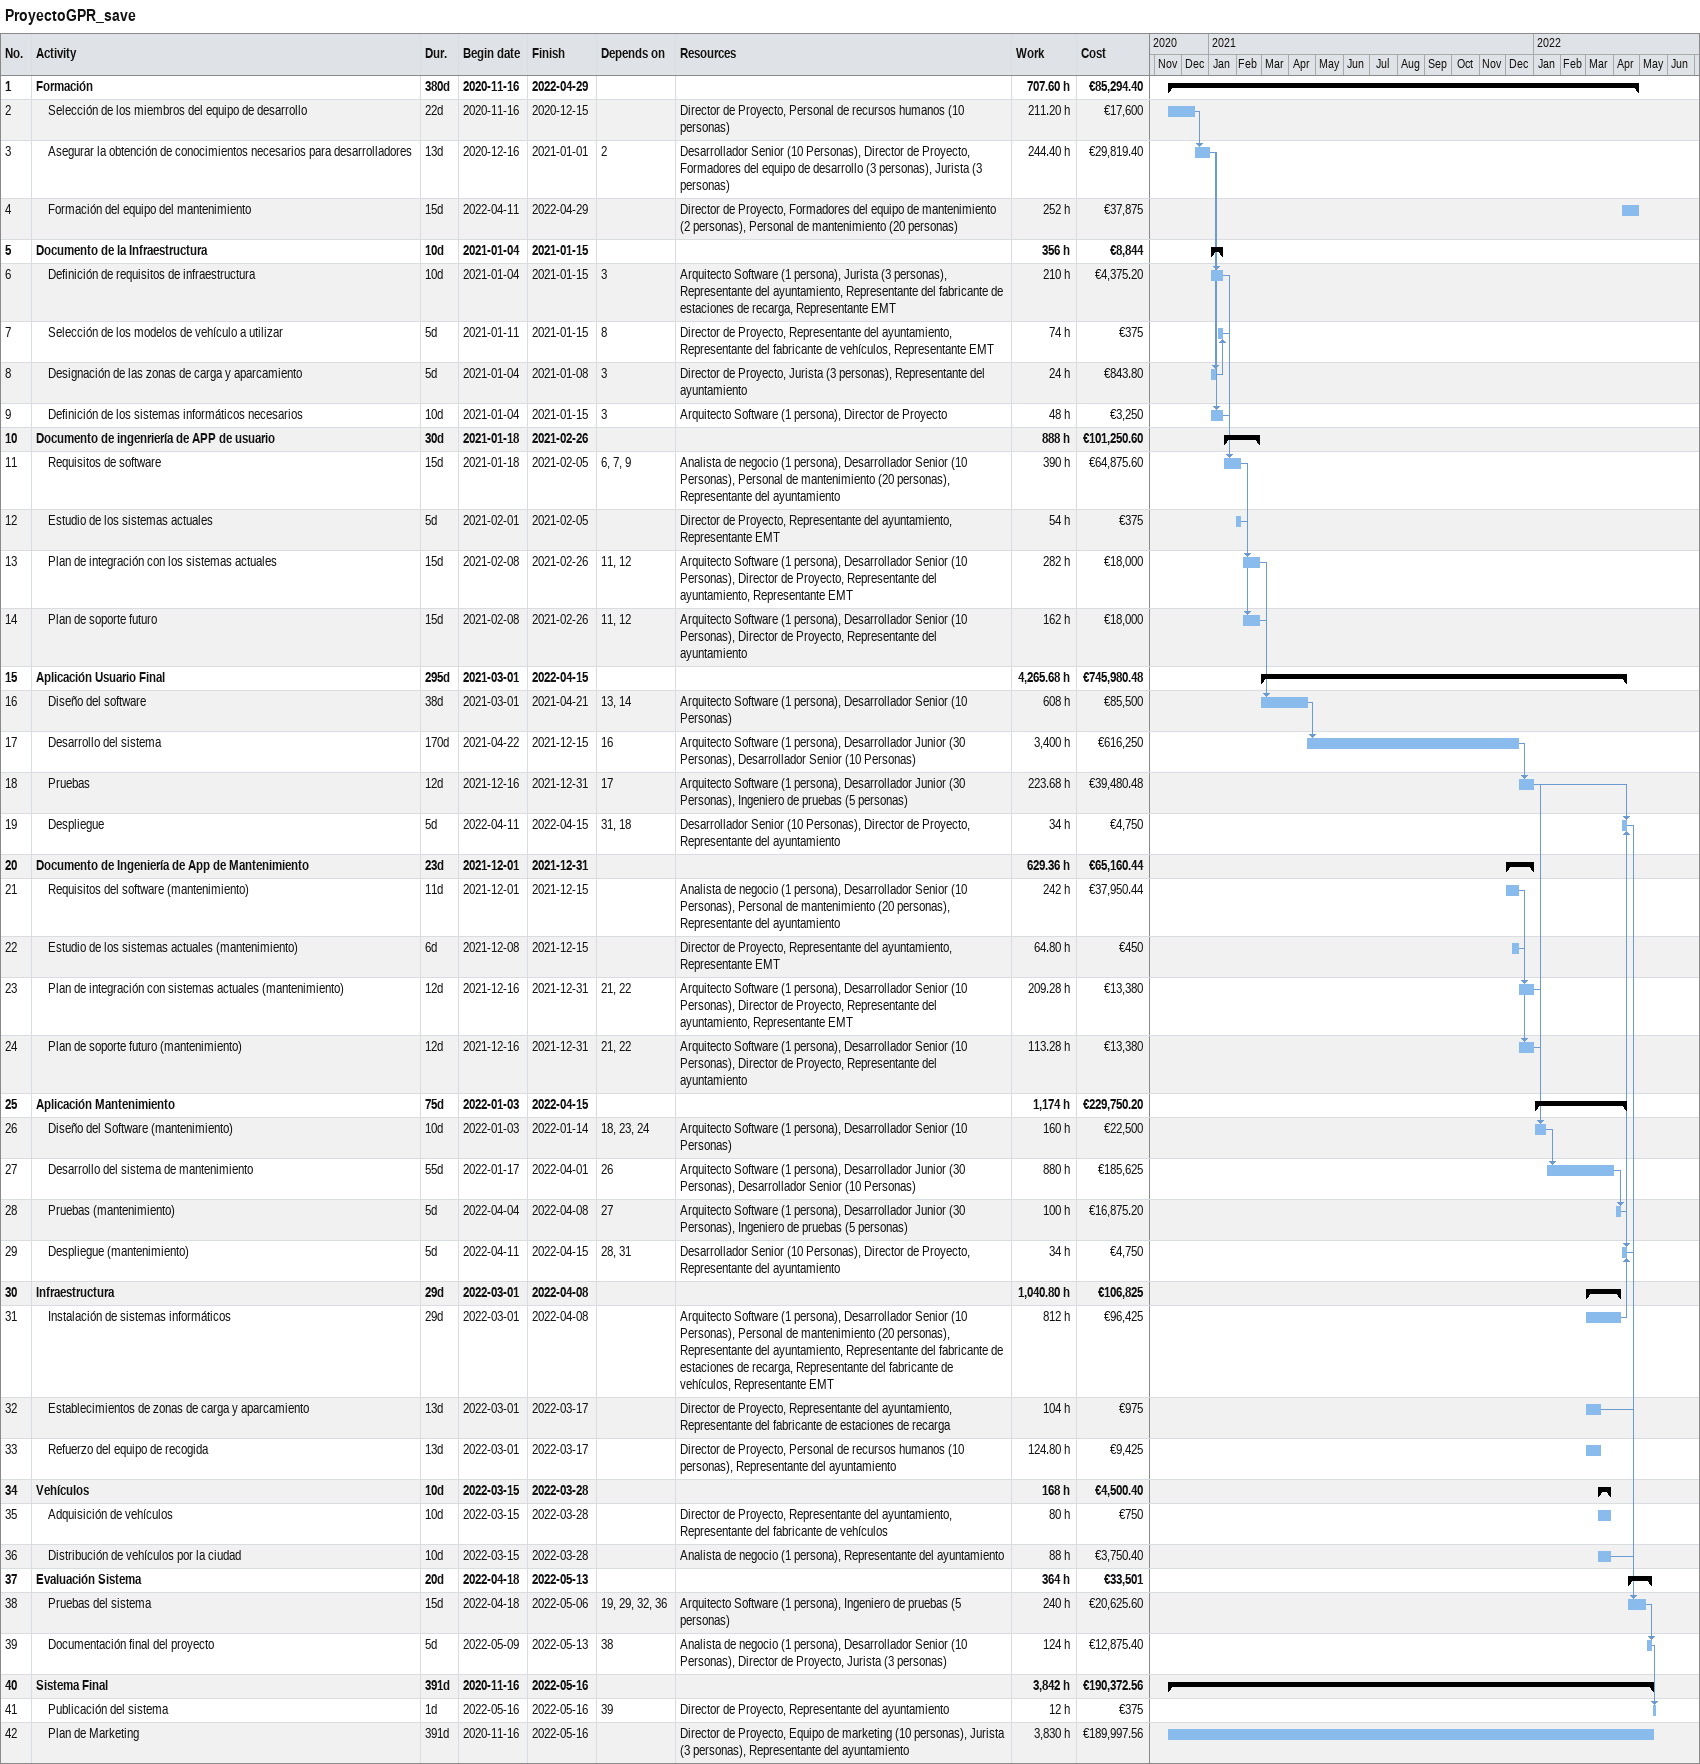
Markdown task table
ProyectoGPR_save

| ID | Level | Task | Duration | Start | Finish | Predecessors | Resources | Work (h) | Cost (€) |
|---|---|---|---|---|---|---|---|---|---|
| 1 | 1 | **Formación** | 380d | 2020-11-16 | 2022-04-29 |  |  | 707.60 | 85294.40 |
| 2 | 2 | Selección de los miembros del equipo de desarrollo | 22d | 2020-11-16 | 2020-12-15 |  | Director de Proyecto, Personal de recursos humanos (10 personas) | 211.20 | 17600 |
| 3 | 2 | Asegurar la obtención de conocimientos necesarios para desarrolladores | 13d | 2020-12-16 | 2021-01-01 | 2 | Desarrollador Senior (10 Personas), Director de Proyecto, Formadores del equipo de desarrollo (3 personas), Jurista (3 personas) | 244.40 | 29819.40 |
| 4 | 2 | Formación del equipo del mantenimiento | 15d | 2022-04-11 | 2022-04-29 |  | Director de Proyecto, Formadores del equipo de mantenimiento (2 personas), Personal de mantenimiento (20 personas) | 252 | 37875 |
| 5 | 1 | **Documento de la Infraestructura** | 10d | 2021-01-04 | 2021-01-15 |  |  | 356 | 8844 |
| 6 | 2 | Definición de requisitos de infraestructura | 10d | 2021-01-04 | 2021-01-15 | 3 | Arquitecto Software (1 persona), Jurista (3 personas), Representante del ayuntamiento, Representante del fabricante de estaciones de recarga, Representante EMT | 210 | 4375.20 |
| 7 | 2 | Selección de los modelos de vehículo a utilizar | 5d | 2021-01-11 | 2021-01-15 | 8 | Director de Proyecto, Representante del ayuntamiento, Representante del fabricante de vehículos, Representante EMT | 74 | 375 |
| 8 | 2 | Designación de las zonas de carga y aparcamiento | 5d | 2021-01-04 | 2021-01-08 | 3 | Director de Proyecto, Jurista (3 personas), Representante del ayuntamiento | 24 | 843.80 |
| 9 | 2 | Definición de los sistemas informáticos necesarios | 10d | 2021-01-04 | 2021-01-15 | 3 | Arquitecto Software (1 persona), Director de Proyecto | 48 | 3250 |
| 10 | 1 | **Documento de ingenriería de APP de usuario** | 30d | 2021-01-18 | 2021-02-26 |  |  | 888 | 101250.60 |
| 11 | 2 | Requisitos de software | 15d | 2021-01-18 | 2021-02-05 | 6, 7, 9 | Analista de negocio (1 persona), Desarrollador Senior (10 Personas), Personal de mantenimiento (20 personas), Representante del ayuntamiento | 390 | 64875.60 |
| 12 | 2 | Estudio de los sistemas actuales | 5d | 2021-02-01 | 2021-02-05 |  | Director de Proyecto, Representante del ayuntamiento, Representante EMT | 54 | 375 |
| 13 | 2 | Plan de integración con los sistemas actuales | 15d | 2021-02-08 | 2021-02-26 | 11, 12 | Arquitecto Software (1 persona), Desarrollador Senior (10 Personas), Director de Proyecto, Representante del ayuntamiento, Representante EMT | 282 | 18000 |
| 14 | 2 | Plan de soporte futuro | 15d | 2021-02-08 | 2021-02-26 | 11, 12 | Arquitecto Software (1 persona), Desarrollador Senior (10 Personas), Director de Proyecto, Representante del ayuntamiento | 162 | 18000 |
| 15 | 1 | **Aplicación Usuario Final** | 295d | 2021-03-01 | 2022-04-15 |  |  | 4265.68 | 745980.48 |
| 16 | 2 | Diseño del software | 38d | 2021-03-01 | 2021-04-21 | 13, 14 | Arquitecto Software (1 persona), Desarrollador Senior (10 Personas) | 608 | 85500 |
| 17 | 2 | Desarrollo del sistema | 170d | 2021-04-22 | 2021-12-15 | 16 | Arquitecto Software (1 persona), Desarrollador Junior (30 Personas), Desarrollador Senior (10 Personas) | 3400 | 616250 |
| 18 | 2 | Pruebas | 12d | 2021-12-16 | 2021-12-31 | 17 | Arquitecto Software (1 persona), Desarrollador Junior (30 Personas), Ingeniero de pruebas (5 personas) | 223.68 | 39480.48 |
| 19 | 2 | Despliegue | 5d | 2022-04-11 | 2022-04-15 | 31, 18 | Desarrollador Senior (10 Personas), Director de Proyecto, Representante del ayuntamiento | 34 | 4750 |
| 20 | 1 | **Documento de Ingeniería de App de Mantenimiento** | 23d | 2021-12-01 | 2021-12-31 |  |  | 629.36 | 65160.44 |
| 21 | 2 | Requisitos del software (mantenimiento) | 11d | 2021-12-01 | 2021-12-15 |  | Analista de negocio (1 persona), Desarrollador Senior (10 Personas), Personal de mantenimiento (20 personas), Representante del ayuntamiento | 242 | 37950.44 |
| 22 | 2 | Estudio de los sistemas actuales (mantenimiento) | 6d | 2021-12-08 | 2021-12-15 |  | Director de Proyecto, Representante del ayuntamiento, Representante EMT | 64.80 | 450 |
| 23 | 2 | Plan de integración con sistemas actuales (mantenimiento) | 12d | 2021-12-16 | 2021-12-31 | 21, 22 | Arquitecto Software (1 persona), Desarrollador Senior (10 Personas), Director de Proyecto, Representante del ayuntamiento, Representante EMT | 209.28 | 13380 |
| 24 | 2 | Plan de soporte futuro (mantenimiento) | 12d | 2021-12-16 | 2021-12-31 | 21, 22 | Arquitecto Software (1 persona), Desarrollador Senior (10 Personas), Director de Proyecto, Representante del ayuntamiento | 113.28 | 13380 |
| 25 | 1 | **Aplicación Mantenimiento** | 75d | 2022-01-03 | 2022-04-15 |  |  | 1174 | 229750.20 |
| 26 | 2 | Diseño del Software (mantenimiento) | 10d | 2022-01-03 | 2022-01-14 | 18, 23, 24 | Arquitecto Software (1 persona), Desarrollador Senior (10 Personas) | 160 | 22500 |
| 27 | 2 | Desarrollo del sistema de mantenimiento | 55d | 2022-01-17 | 2022-04-01 | 26 | Arquitecto Software (1 persona), Desarrollador Junior (30 Personas), Desarrollador Senior (10 Personas) | 880 | 185625 |
| 28 | 2 | Pruebas (mantenimiento) | 5d | 2022-04-04 | 2022-04-08 | 27 | Arquitecto Software (1 persona), Desarrollador Junior (30 Personas), Ingeniero de pruebas (5 personas) | 100 | 16875.20 |
| 29 | 2 | Despliegue (mantenimiento) | 5d | 2022-04-11 | 2022-04-15 | 28, 31 | Desarrollador Senior (10 Personas), Director de Proyecto, Representante del ayuntamiento | 34 | 4750 |
| 30 | 1 | **Infraestructura** | 29d | 2022-03-01 | 2022-04-08 |  |  | 1040.80 | 106825 |
| 31 | 2 | Instalación de sistemas informáticos | 29d | 2022-03-01 | 2022-04-08 |  | Arquitecto Software (1 persona), Desarrollador Senior (10 Personas), Personal de mantenimiento (20 personas), Representante del ayuntamiento, Representante del fabricante de estaciones de recarga, Representante del fabricante de vehículos, Representante EMT | 812 | 96425 |
| 32 | 2 | Establecimientos de zonas de carga y aparcamiento | 13d | 2022-03-01 | 2022-03-17 |  | Director de Proyecto, Representante del ayuntamiento, Representante del fabricante de estaciones de recarga | 104 | 975 |
| 33 | 2 | Refuerzo del equipo de recogida | 13d | 2022-03-01 | 2022-03-17 |  | Director de Proyecto, Personal de recursos humanos (10 personas), Representante del ayuntamiento | 124.80 | 9425 |
| 34 | 1 | **Vehículos** | 10d | 2022-03-15 | 2022-03-28 |  |  | 168 | 4500.40 |
| 35 | 2 | Adquisición de vehículos | 10d | 2022-03-15 | 2022-03-28 |  | Director de Proyecto, Representante del ayuntamiento, Representante del fabricante de vehículos | 80 | 750 |
| 36 | 2 | Distribución de vehículos por la ciudad | 10d | 2022-03-15 | 2022-03-28 |  | Analista de negocio (1 persona), Representante del ayuntamiento | 88 | 3750.40 |
| 37 | 1 | **Evaluación Sistema** | 20d | 2022-04-18 | 2022-05-13 |  |  | 364 | 33501 |
| 38 | 2 | Pruebas del sistema | 15d | 2022-04-18 | 2022-05-06 | 19, 29, 32, 36 | Arquitecto Software (1 persona), Ingeniero de pruebas (5 personas) | 240 | 20625.60 |
| 39 | 2 | Documentación final del proyecto | 5d | 2022-05-09 | 2022-05-13 | 38 | Analista de negocio (1 persona), Desarrollador Senior (10 Personas), Director de Proyecto, Jurista (3 personas) | 124 | 12875.40 |
| 40 | 1 | **Sistema Final** | 391d | 2020-11-16 | 2022-05-16 |  |  | 3842 | 190372.56 |
| 41 | 2 | Publicación del sistema | 1d | 2022-05-16 | 2022-05-16 | 39 | Director de Proyecto, Representante del ayuntamiento | 12 | 375 |
| 42 | 2 | Plan de Marketing | 391d | 2020-11-16 | 2022-05-16 |  | Director de Proyecto, Equipo de marketing (10 personas), Jurista (3 personas), Representante del ayuntamiento | 3830 | 189997.56 |
